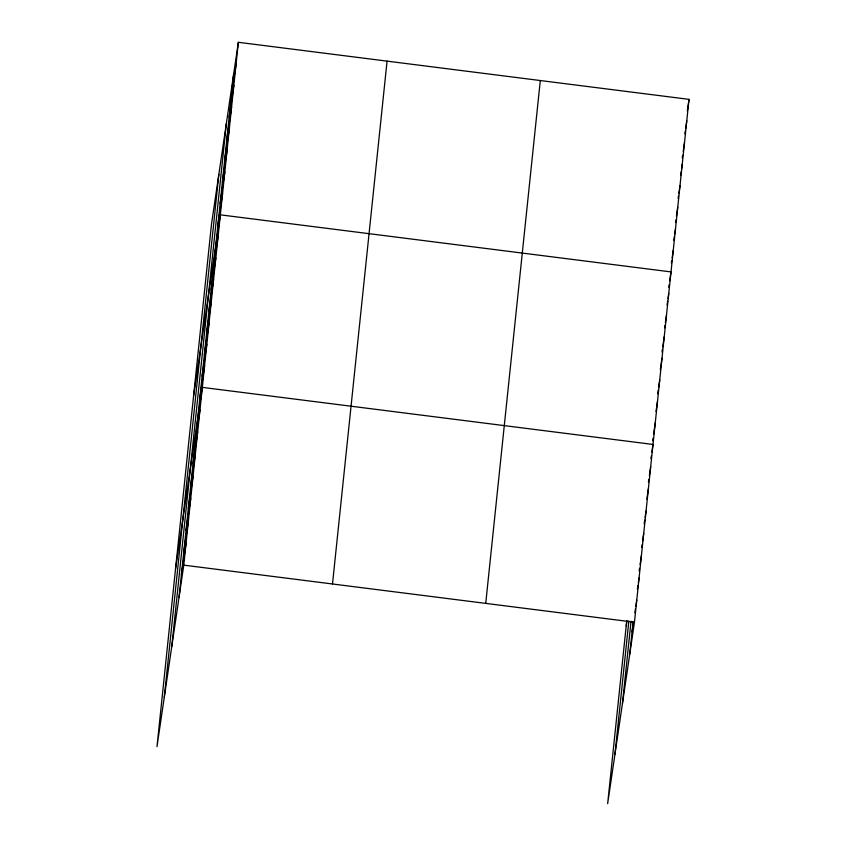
<?xml version="1.0" encoding="UTF-8"?>
<svg xmlns="http://www.w3.org/2000/svg" width="846" height="846" viewBox="0 0 846 846"><rect width="100%" height="100%" fill="white"/><g stroke="black" fill="none" stroke-linecap="round" stroke-linejoin="round"><path stroke-width="1.27" d="M164.272 697.284L218.839 174.435M171.78 646.439L226.347 123.59M179.066 597.096L233.633 74.247M238.35 42.3L211.542 223.778L156.986 746.637L183.783 565.149L238.35 42.3L689.014 99.363L634.458 622.222L607.65 803.7L626.738 620.858M332.499 583.983L387.066 61.134M485.731 603.388L540.298 80.539M614.936 754.357L628.853 621.027M622.445 703.512L631.042 621.165M629.731 654.159L633.146 621.482M231.381 95.809L236.097 63.862M229.129 117.383L233.845 85.435M226.876 138.945L231.593 106.998M224.624 160.518L229.34 128.571M222.371 182.08L227.088 150.133M220.129 203.653L224.846 171.706M217.877 225.216L222.593 193.269M193.544 396.319L220.341 214.842L671.015 271.904L669.694 280.851M213.372 268.351L218.088 236.404M211.119 289.924L215.836 257.977M208.867 311.487L213.583 279.54M206.614 333.06L211.341 301.113M204.372 354.622L209.089 322.675M202.12 376.195L206.836 344.248M199.868 397.757L204.584 365.81M175.534 568.861L202.331 387.383L653.006 444.446L651.875 452.113M195.299 441.549L200.016 409.601M192.973 463.767L197.7 431.82M190.657 485.985L195.373 454.048M188.341 508.213L193.057 476.266M186.025 530.431L190.741 498.484M183.698 552.65L188.415 520.713M181.382 574.878L186.099 542.931M687.322 110.868L689.014 99.363M684.879 133.71L685.26 131.162M685.63 128.603L686.772 120.936M682.257 157.832L682.627 155.283M683.198 151.445L684.52 142.498M680.565 175.566L681.136 171.738M681.506 169.179L682.267 164.071M678.132 198.419L678.503 195.86M678.883 193.3L680.015 185.634M675.499 222.54L675.88 219.981M676.44 216.153L677.762 207.207M673.818 240.275L674.378 236.436M674.759 233.887L675.51 228.769M671.375 263.117L671.756 260.557M672.126 258.009L673.257 250.342M668.752 287.238L669.123 284.69M667.06 304.972L667.631 301.144M668.002 298.585L668.763 293.477M664.628 327.825L664.998 325.266M665.379 322.707L666.511 315.04M661.995 351.947L662.376 349.387M662.746 346.828L664.258 336.613M660.314 369.681L662.006 358.175M657.68 393.802L658.251 389.964M658.622 387.415L659.753 379.748M655.999 411.537L657.511 401.311M652.615 440.766L652.996 438.217M653.556 434.379L655.259 422.884M626.209 625.934L626.971 620.731M650.934 458.5L651.304 455.952M648.417 481.998L648.797 479.449M649.368 475.611L650.69 466.675M646.862 499.108L648.364 488.893M644.166 523.885L644.726 520.057M645.107 517.498L646.048 511.111M641.649 547.394L642.029 544.835M642.6 540.996L643.732 533.329M639.142 570.891L639.523 568.332M640.094 564.504L641.405 555.558M637.398 589.271L637.958 585.443M638.339 582.883L639.09 577.776M632.057 631.941L633.559 621.715M634.881 612.779L635.452 608.94M635.832 606.381L636.774 599.994M183.783 565.149L634.458 622.222"/></g></svg>
